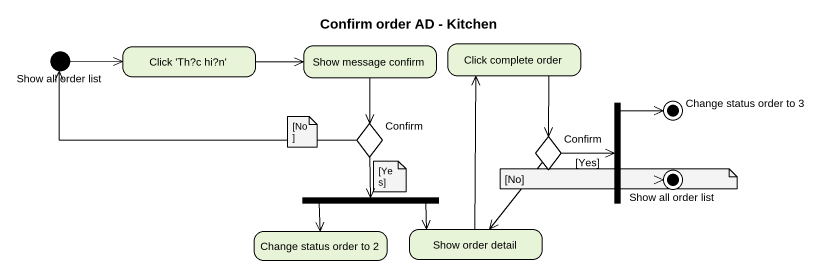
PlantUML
@startuml
title Confirm order AD - Kitchen
hide empty description
state "Click complete order" as Click_complete_order
state "Show all order list" as Show_all_order_list <<start>>
state "Click 'Th?c hi?n'" as Click_Th_c_hi_n
state "Show message confirm" as Show_message_confirm
state Confirm <<choice>>
state fork1 <<fork>>
state "Change status order to 3" as Change_status_order_to_3 <<end>>
state "Confirm" as Confirm_2 <<choice>>
state "Show all order list" as Show_all_order_list_2 <<end>>
state fork2 <<fork>>
state "Change status order to 2" as Change_status_order_to_2
state "Show order detail" as Show_order_detail
Click_complete_order --> Confirm_2
Show_all_order_list -right-> Click_Th_c_hi_n
Click_Th_c_hi_n -right-> Show_message_confirm
Show_message_confirm --> Confirm
Confirm -left-> Show_all_order_list
Confirm --> fork2
fork1 -up-> Change_status_order_to_3
fork1 -right-> Show_all_order_list_2
Confirm_2 -right-> fork1 : [Yes]
Confirm_2 --> Show_order_detail
fork2 --> Change_status_order_to_2
fork2 -right-> Show_order_detail
Show_order_detail -up-> Click_complete_order
note as N1
  [No]
end note
note as N2
  [Yes]
end note
note as N3
  [No]
end note
@enduml
